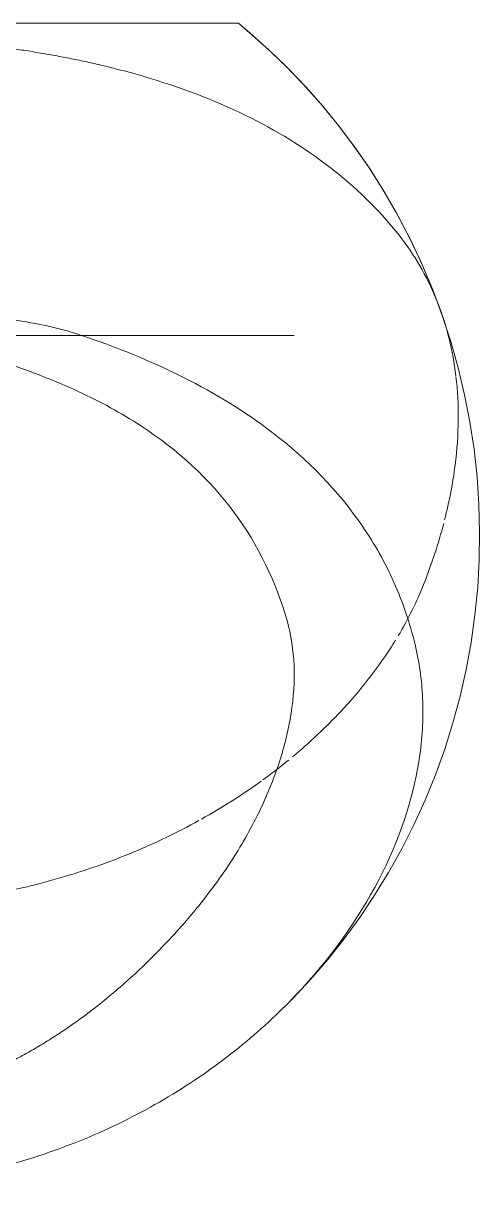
# Model space of a CAD drawing. Header units: millimetres. Extents: x -4000 to 187956, y -58990 to 162485.
# Drawn here: x 157163.7 to 157285.1, y 1588.5 to 1898.5 of the extents above; entities that cross this region are included whole.
import ezdxf

# ---------------------------------------------------------------- set-up
doc = ezdxf.new("R2010")
doc.units = ezdxf.units.MM
doc.layers.add('P-SANR-FIXT', color=6, linetype='Continuous', lineweight=9)

# ---------------------------------------------------------------- blocks, each defined once
blk = doc.blocks.new('C307 - C307-V893-FFS - TANG 1')
at = {"layer": 'P-SANR-FIXT', "color": 253}
for p, q in [((-96.2, 83.09), (-121.6, 83.09)), ((-77.2, 83.09), (-119.28, 83.09)), ((-90.1, 83.09), (-96.2, 83.09)), ((-42.56, 83.09), (-76.71, 83.09))]:
    blk.add_line(p, q, dxfattribs=at)
at = {"layer": 'P-SANR-FIXT', "color": 254}
for p, q in [((-73.05, 83.09), (-90.1, 83.09)), ((-45.61, 83.09), (-73.05, 83.09))]:
    blk.add_line(p, q, dxfattribs=at)
at = {"layer": 'P-SANR-FIXT', "color": 250, "flags": 128}
for points in [[(-116.28, 264.43), (-121.2, 259.57), (-125.95, 254.49), (-130.51, 249.2), (-134.88, 243.7), (-139.05, 238), (-142.99, 232.1), (-146.72, 226.02), (-150.21, 219.77), (-153.46, 213.35), (-156.45, 206.77), (-159.18, 200.06), (-161.64, 193.21), (-163.83, 186.25), (-165.73, 179.18), (-167.34, 172.03), (-168.66, 164.8), (-169.69, 157.5), (-170.41, 150.17), (-170.82, 142.8), (-170.93, 135.42), (-170.74, 128.05), (-170.24, 120.69), (-169.44, 113.36), (-168.34, 106.09), (-166.94, 98.87), (-165.25, 91.74), (-163.27, 84.7), (-161, 77.77), (-158.47, 70.96), (-155.67, 64.28), (-152.6, 57.74), (-149.29, 51.37), (-145.74, 45.16), (-141.95, 39.13), (-137.94, 33.28), (-133.72, 27.64), (-129.3, 22.19), (-124.69, 16.95), (-119.89, 11.93), (-114.93, 7.13), (-109.8, 2.56), (-106.75, 0)], [(-160.63, 76.71), (-158.06, 69.92), (-155.21, 63.26), (-152.11, 56.75), (-148.76, 50.4), (-145.17, 44.22), (-141.35, 38.22), (-137.31, 32.4), (-133.06, 26.78), (-128.6, 21.37), (-123.96, 16.17), (-119.14, 11.18), (-114.15, 6.41), (-109, 1.88), (-106.75, 0)]]:
    blk.add_lwpolyline(points, dxfattribs=at)
at = {"layer": 'P-SANR-FIXT', "color": 250}
for points in [[(-50.95, 302.34), (-45.5, 304.02), (-34.45, 306.83), (-17.31, 309.39), (-5.8, 309.96), (0, 309.96)], [(-96.2, 234.93), (-99.68, 230.6), (-105.99, 221.88), (-113.31, 208.48), (-118.49, 195.13), (-120.44, 186.39), (-121.01, 182.1)], [(-121.47, 169.48), (-121.19, 165.38), (-120.47, 161.4), (-119.28, 157.53)], [(-106.64, 0), (-106.91, 0), (-106.68, 0), (-105.94, 0)], [(-106.64, 0), (-106.91, 0), (-106.68, 0), (-105.94, 0)]]:
    blk.add_open_spline(points, degree=3, dxfattribs=at)
for points, knots in [([(-153.77, 165.4), (-154.88, 170), (-156.2, 179.46), (-155.27, 199.55), (-147.02, 226.12), (-129.08, 252.35), (-109.29, 271.28), (-91.98, 283.94), (-72.45, 294.62), (-58.32, 300.04), (-50.95, 302.34)], [-1, -1, -1, -1, -0.9, -0.8, -0.6, -0.4, -0.3, -0.2, -0.1, 0, 0, 0, 0]), ([(96.2, 234.93), (92.96, 238.94), (85.96, 246.76), (76, 256.16), (68.32, 262.34), (63.73, 265.75), (60.17, 268.2), (56.51, 270.58), (52.74, 272.88), (48.87, 275.07), (44.89, 277.11), (40.79, 279.02), (36.59, 280.82), (32.28, 282.46), (27.89, 283.88), (23.41, 285.11), (17.29, 286.53), (9.53, 287.75), (0.02, 288.2), (-9.5, 287.76), (-17.27, 286.53), (-23.39, 285.11), (-27.89, 283.89), (-32.28, 282.46), (-36.58, 280.82), (-40.79, 279.02), (-44.89, 277.11), (-48.87, 275.07), (-52.74, 272.88), (-56.51, 270.58), (-60.78, 267.81), (-65.48, 264.51), (-70.52, 260.58), (-75.36, 256.56), (-79.96, 252.4), (-84.33, 248.13), (-89.91, 242.38), (-93.77, 237.94), (-96.2, 234.93)], [0, 0, 0, 0, 0.076923, 0.153846, 0.192308, 0.211538, 0.230769, 0.25, 0.269231, 0.288462, 0.307692, 0.326923, 0.346154, 0.365385, 0.384615, 0.403846, 0.423077, 0.461538, 0.5, 0.538462, 0.576923, 0.596154, 0.615385, 0.634615, 0.653846, 0.673077, 0.692308, 0.711538, 0.730769, 0.75, 0.769231, 0.798077, 0.826923, 0.855769, 0.884615, 0.913462, 0.942308, 1, 1, 1, 1]), ([(-64.5, 82.9), (-74.36, 86.19), (-92.81, 93.71), (-119.09, 109.87), (-137.33, 128.57), (-148.61, 148.55), (-152.35, 159.6), (-153.77, 165.4)], [-1, -1, -1, -1, -0.785714, -0.571429, -0.285714, -0.142857, 0, 0, 0, 0]), ([(-119.28, 157.53), (-115.97, 146.85), (-106.16, 127.44), (-84.84, 108.52), (-62.35, 96.73), (-49.43, 91.87), (-42.56, 89.71)], [0, 0, 0, 0, 0.333333, 0.666667, 0.833333, 1, 1, 1, 1]), ([(-147.16, 53.55), (-151.49, 58.6), (-158.63, 69.55), (-163.14, 83.72), (-164.4, 92.15), (-164.6, 93.8)], [-1, -1, -1, -1, -0.7857143, -0.5714286, -0.5201619, -0.5201619, -0.5201619, -0.5201619]), ([(-28.03, 77.18), (-30.8, 77.31), (-37.17, 77.74), (-46.83, 78.83), (-56.43, 80.55), (-61.94, 82.05), (-64.5, 82.9)], [-0.9360877, -0.9360877, -0.9360877, -0.9360877, -0.75, -0.5, -0.25, 0, 0, 0, 0]), ([(-23.32, 4.35), (-24.98, 4.46), (-28.4, 4.7), (-33.43, 5.17), (-37.6, 5.62), (-40.86, 6), (-44.08, 6.4), (-48, 6.93), (-52.54, 7.63), (-56.94, 8.4), (-61.25, 9.2), (-65.45, 10.06), (-70.88, 11.27), (-85.28, 14.9), (-106.18, 22.37), (-129.3, 35.81), (-141.72, 47.21), (-147.16, 53.55)], [-0.8981755, -0.8981755, -0.8981755, -0.8981755, -0.875, -0.85, -0.825, -0.8125, -0.8, -0.775, -0.75, -0.725, -0.7, -0.675, -0.65, -0.6, -0.4, -0.2, 0, 0, 0, 0]), ([(-105.94, 0), (-104.58, 0), (-99.72, 0), (-86.21, 0), (-71.42, 0), (-60.37, 0), (-56.11, 0), (-52.77, 0), (-49.3, 0), (-45.72, 0), (-42.6, 0), (-40.01, 0), (-38.02, 0), (-35.99, 0), (-33.22, 0), (-29.66, 0), (-25.95, 0), (-22.88, 0), (-20.53, 0), (-18.13, 0), (-15.87, 0), (-14.4, 0), (-13.76, 0)], [-1, -1, -1, -1, -0.8, -0.6, -0.4, -0.35, -0.325, -0.3, -0.275, -0.25, -0.225, -0.2125, -0.2, -0.1875, -0.175, -0.15, -0.125, -0.1125, -0.1, -0.0875, -0.075, -0.0653852, -0.0653852, -0.0653852, -0.0653852]), ([(-105.94, 0), (-104.58, 0), (-99.72, 0), (-86.21, 0), (-71.42, 0), (-60.37, 0), (-56.11, 0), (-52.77, 0), (-49.3, 0), (-45.72, 0), (-42.6, 0), (-40.01, 0), (-38.02, 0), (-35.99, 0), (-33.22, 0), (-29.66, 0), (-25.95, 0), (-22.88, 0), (-20.53, 0), (-18.13, 0), (-15.87, 0), (-14.4, 0), (-13.76, 0)], [-1, -1, -1, -1, -0.8, -0.6, -0.4, -0.35, -0.325, -0.3, -0.275, -0.25, -0.225, -0.2125, -0.2, -0.1875, -0.175, -0.15, -0.125, -0.1125, -0.1, -0.0875, -0.075, -0.0653852, -0.0653852, -0.0653852, -0.0653852])]:
    blk.add_open_spline(points, degree=3, knots=knots, dxfattribs=at)
at = {"layer": 'P-SANR-FIXT', "color": 253}
for points, knots in [([(-96.23, 212.24), (-90.66, 215.32), (-78.76, 221.07), (-59.56, 227.83), (-45.92, 230.99), (-39.1, 232.22)], [-0.440085, -0.440085, -0.440085, -0.440085, -0.3333333, -0.2222222, -0.1127431, -0.1127431, -0.1127431, -0.1127431]), ([(-120.13, 196.11), (-119.13, 196.93), (-116.89, 198.71), (-114.58, 200.45), (-113.3, 201.39)], [-0.60635979, -0.60635979, -0.60635979, -0.60635979, -0.58333333, -0.55555556, -0.55555556, -0.55555556, -0.55555556]), ([(-148.57, 164.2), (-148.09, 164.98), (-145.8, 168.6), (-141.2, 175.03), (-132.83, 184.77), (-125.78, 191.42), (-121.14, 195.28)], [-0.8798407, -0.8798407, -0.8798407, -0.8798407, -0.8611111, -0.7916667, -0.7222222, -0.6141438, -0.6141438, -0.6141438, -0.6141438]), ([(-164.63, 94), (-165.51, 101.48), (-165.4, 113.95), (-162.86, 127.25), (-161.6, 132.21)], [-0.5180181, -0.5180181, -0.5180181, -0.5180181, -0.2857143, -0.151315, -0.151315, -0.151315, -0.151315])]:
    blk.add_open_spline(points, degree=3, knots=knots, dxfattribs=at)
for points in [[(-112.8, 201.74), (-107.81, 205.35), (-102.49, 208.74), (-96.91, 211.86)], [(-121.01, 182.1), (-121.58, 177.8), (-121.74, 173.58), (-121.47, 169.48)], [(-156.09, 149.22), (-154.26, 153.88), (-151.98, 158.51), (-149.24, 163.09)], [(-161.36, 133.14), (-159.98, 138.42), (-158.22, 143.78), (-156.09, 149.22)]]:
    blk.add_open_spline(points, degree=3, dxfattribs=at)
at = {"layer": 'P-SANR-FIXT', "color": 254}
for points in [[(-104.29, 0), (-105.2, 0), (-105.85, 0), (-106.26, 0)], [(-104.29, 0), (-105.2, 0), (-105.85, 0), (-106.26, 0)], [(-98.79, 0), (-101.15, 0), (-102.98, 0), (-104.29, 0)], [(-98.79, 0), (-101.15, 0), (-102.98, 0), (-104.29, 0)], [(-90.05, 0), (-93.47, 0), (-96.35, 0), (-98.7, 0)], [(-90.05, 0), (-93.47, 0), (-96.35, 0), (-98.7, 0)]]:
    blk.add_open_spline(points, degree=3, dxfattribs=at)
for points, knots in [([(-77.99, 0), (-79.7, 0), (-82.7, 0), (-86.69, 0), (-88.96, 0), (-90.05, 0)], [-0.5555556, -0.5555556, -0.5555556, -0.5555556, -0.5138889, -0.4791667, -0.4444444, -0.4444444, -0.4444444, -0.4444444]), ([(-77.99, 0), (-79.7, 0), (-82.7, 0), (-86.69, 0), (-88.96, 0), (-90.05, 0)], [-0.5555556, -0.5555556, -0.5555556, -0.5555556, -0.5138889, -0.4791667, -0.4444444, -0.4444444, -0.4444444, -0.4444444]), ([(-62.6, 0), (-63.31, 0), (-67.51, 0), (-72.72, 0), (-76.84, 0), (-77.99, 0)], [-0.6666667, -0.6666667, -0.6666667, -0.6666667, -0.6527778, -0.5833333, -0.5555556, -0.5555556, -0.5555556, -0.5555556]), ([(-62.6, 0), (-63.31, 0), (-67.51, 0), (-72.72, 0), (-76.84, 0), (-77.99, 0)], [-0.6666667, -0.6666667, -0.6666667, -0.6666667, -0.6527778, -0.5833333, -0.5555556, -0.5555556, -0.5555556, -0.5555556]), ([(-44.03, 0), (-45.28, 0), (-48.56, 0), (-53.73, 0), (-58.65, 0), (-61.54, 0), (-62.6, 0)], [-0.7777778, -0.7777778, -0.7777778, -0.7777778, -0.7569444, -0.7222222, -0.6875, -0.6666667, -0.6666667, -0.6666667, -0.6666667]), ([(-44.03, 0), (-45.28, 0), (-48.56, 0), (-53.73, 0), (-58.65, 0), (-61.54, 0), (-62.6, 0)], [-0.7777778, -0.7777778, -0.7777778, -0.7777778, -0.7569444, -0.7222222, -0.6875, -0.6666667, -0.6666667, -0.6666667, -0.6666667])]:
    blk.add_open_spline(points, degree=3, knots=knots, dxfattribs=at)
blk = doc.blocks.new('C307 - C307-V946-FFS - TANG 1')
at = {"layer": 'P-SANR-FIXT', "color": 253}
for p, q in [((-96.2, 83.09), (-121.6, 83.09)), ((-77.2, 83.09), (-119.28, 83.09)), ((-90.1, 83.09), (-96.2, 83.09)), ((-42.56, 83.09), (-76.71, 83.09))]:
    blk.add_line(p, q, dxfattribs=at)
at = {"layer": 'P-SANR-FIXT', "color": 254}
for p, q in [((-73.05, 83.09), (-90.1, 83.09)), ((-45.61, 83.09), (-73.05, 83.09))]:
    blk.add_line(p, q, dxfattribs=at)
at = {"layer": 'P-SANR-FIXT', "color": 250, "flags": 128}
for points in [[(-116.28, 264.43), (-121.2, 259.57), (-125.95, 254.49), (-130.51, 249.2), (-134.88, 243.7), (-139.05, 238), (-142.99, 232.1), (-146.72, 226.02), (-150.21, 219.77), (-153.46, 213.35), (-156.45, 206.77), (-159.18, 200.06), (-161.64, 193.21), (-163.83, 186.25), (-165.73, 179.18), (-167.34, 172.03), (-168.66, 164.8), (-169.69, 157.5), (-170.41, 150.17), (-170.82, 142.8), (-170.93, 135.42), (-170.74, 128.05), (-170.24, 120.69), (-169.44, 113.36), (-168.34, 106.09), (-166.94, 98.87), (-165.25, 91.74), (-163.27, 84.7), (-161, 77.77), (-158.47, 70.96), (-155.67, 64.28), (-152.6, 57.74), (-149.29, 51.37), (-145.74, 45.16), (-141.95, 39.13), (-137.94, 33.28), (-133.72, 27.64), (-129.3, 22.19), (-124.69, 16.95), (-119.89, 11.93), (-114.93, 7.13), (-109.8, 2.56), (-106.75, 0)], [(-160.63, 76.71), (-158.06, 69.92), (-155.21, 63.26), (-152.11, 56.75), (-148.76, 50.4), (-145.17, 44.22), (-141.35, 38.22), (-137.31, 32.4), (-133.06, 26.78), (-128.6, 21.37), (-123.96, 16.17), (-119.14, 11.18), (-114.15, 6.41), (-109, 1.88), (-106.75, 0)]]:
    blk.add_lwpolyline(points, dxfattribs=at)
at = {"layer": 'P-SANR-FIXT', "color": 250}
for points in [[(-50.95, 302.34), (-45.5, 304.02), (-34.45, 306.83), (-17.31, 309.39), (-5.8, 309.96), (0, 309.96)], [(-96.2, 234.93), (-99.68, 230.6), (-105.99, 221.88), (-113.31, 208.48), (-118.49, 195.13), (-120.44, 186.39), (-121.01, 182.1)], [(-121.47, 169.48), (-121.19, 165.38), (-120.47, 161.4), (-119.28, 157.53)], [(-106.64, 0), (-106.91, 0), (-106.68, 0), (-105.94, 0)], [(-106.64, 0), (-106.91, 0), (-106.68, 0), (-105.94, 0)]]:
    blk.add_open_spline(points, degree=3, dxfattribs=at)
for points, knots in [([(-153.77, 165.4), (-154.88, 170), (-156.2, 179.46), (-155.27, 199.55), (-147.02, 226.12), (-129.08, 252.35), (-109.29, 271.28), (-91.98, 283.94), (-72.45, 294.62), (-58.32, 300.04), (-50.95, 302.34)], [-1, -1, -1, -1, -0.9, -0.8, -0.6, -0.4, -0.3, -0.2, -0.1, 0, 0, 0, 0]), ([(96.2, 234.93), (92.96, 238.94), (85.96, 246.76), (76, 256.16), (68.32, 262.34), (63.73, 265.75), (60.17, 268.2), (56.51, 270.58), (52.74, 272.88), (48.87, 275.07), (44.89, 277.11), (40.79, 279.02), (36.59, 280.82), (32.28, 282.46), (27.89, 283.88), (23.41, 285.11), (17.29, 286.53), (9.53, 287.75), (0.02, 288.2), (-9.5, 287.76), (-17.27, 286.53), (-23.39, 285.11), (-27.89, 283.89), (-32.28, 282.46), (-36.58, 280.82), (-40.79, 279.02), (-44.89, 277.11), (-48.87, 275.07), (-52.74, 272.88), (-56.51, 270.58), (-60.78, 267.81), (-65.48, 264.51), (-70.52, 260.58), (-75.36, 256.56), (-79.96, 252.4), (-84.33, 248.13), (-89.91, 242.38), (-93.77, 237.94), (-96.2, 234.93)], [0, 0, 0, 0, 0.076923, 0.153846, 0.192308, 0.211538, 0.230769, 0.25, 0.269231, 0.288462, 0.307692, 0.326923, 0.346154, 0.365385, 0.384615, 0.403846, 0.423077, 0.461538, 0.5, 0.538462, 0.576923, 0.596154, 0.615385, 0.634615, 0.653846, 0.673077, 0.692308, 0.711538, 0.730769, 0.75, 0.769231, 0.798077, 0.826923, 0.855769, 0.884615, 0.913462, 0.942308, 1, 1, 1, 1]), ([(-64.5, 82.9), (-74.36, 86.19), (-92.81, 93.71), (-119.09, 109.87), (-137.33, 128.57), (-148.61, 148.55), (-152.35, 159.6), (-153.77, 165.4)], [-1, -1, -1, -1, -0.785714, -0.571429, -0.285714, -0.142857, 0, 0, 0, 0]), ([(-119.28, 157.53), (-115.97, 146.85), (-106.16, 127.44), (-84.84, 108.52), (-62.35, 96.73), (-49.43, 91.87), (-42.56, 89.71)], [0, 0, 0, 0, 0.333333, 0.666667, 0.833333, 1, 1, 1, 1]), ([(-147.16, 53.55), (-151.49, 58.6), (-158.63, 69.55), (-163.14, 83.72), (-164.4, 92.15), (-164.6, 93.8)], [-1, -1, -1, -1, -0.7857143, -0.5714286, -0.5201619, -0.5201619, -0.5201619, -0.5201619]), ([(-28.03, 77.18), (-30.8, 77.31), (-37.17, 77.74), (-46.83, 78.83), (-56.43, 80.55), (-61.94, 82.05), (-64.5, 82.9)], [-0.9360877, -0.9360877, -0.9360877, -0.9360877, -0.75, -0.5, -0.25, 0, 0, 0, 0]), ([(-23.32, 4.35), (-24.98, 4.46), (-28.4, 4.7), (-33.43, 5.17), (-37.6, 5.62), (-40.86, 6), (-44.08, 6.4), (-48, 6.93), (-52.54, 7.63), (-56.94, 8.4), (-61.25, 9.2), (-65.45, 10.06), (-70.88, 11.27), (-85.28, 14.9), (-106.18, 22.37), (-129.3, 35.81), (-141.72, 47.21), (-147.16, 53.55)], [-0.8981755, -0.8981755, -0.8981755, -0.8981755, -0.875, -0.85, -0.825, -0.8125, -0.8, -0.775, -0.75, -0.725, -0.7, -0.675, -0.65, -0.6, -0.4, -0.2, 0, 0, 0, 0]), ([(-105.94, 0), (-104.58, 0), (-99.72, 0), (-86.21, 0), (-71.42, 0), (-60.37, 0), (-56.11, 0), (-52.77, 0), (-49.3, 0), (-45.72, 0), (-42.6, 0), (-40.01, 0), (-38.02, 0), (-35.99, 0), (-33.22, 0), (-29.66, 0), (-25.95, 0), (-22.88, 0), (-20.53, 0), (-18.13, 0), (-15.87, 0), (-14.4, 0), (-13.76, 0)], [-1, -1, -1, -1, -0.8, -0.6, -0.4, -0.35, -0.325, -0.3, -0.275, -0.25, -0.225, -0.2125, -0.2, -0.1875, -0.175, -0.15, -0.125, -0.1125, -0.1, -0.0875, -0.075, -0.0653852, -0.0653852, -0.0653852, -0.0653852]), ([(-105.94, 0), (-104.58, 0), (-99.72, 0), (-86.21, 0), (-71.42, 0), (-60.37, 0), (-56.11, 0), (-52.77, 0), (-49.3, 0), (-45.72, 0), (-42.6, 0), (-40.01, 0), (-38.02, 0), (-35.99, 0), (-33.22, 0), (-29.66, 0), (-25.95, 0), (-22.88, 0), (-20.53, 0), (-18.13, 0), (-15.87, 0), (-14.4, 0), (-13.76, 0)], [-1, -1, -1, -1, -0.8, -0.6, -0.4, -0.35, -0.325, -0.3, -0.275, -0.25, -0.225, -0.2125, -0.2, -0.1875, -0.175, -0.15, -0.125, -0.1125, -0.1, -0.0875, -0.075, -0.0653852, -0.0653852, -0.0653852, -0.0653852])]:
    blk.add_open_spline(points, degree=3, knots=knots, dxfattribs=at)
at = {"layer": 'P-SANR-FIXT', "color": 253}
for points, knots in [([(-96.23, 212.24), (-90.66, 215.32), (-78.76, 221.07), (-59.56, 227.83), (-45.92, 230.99), (-39.1, 232.22)], [-0.440085, -0.440085, -0.440085, -0.440085, -0.3333333, -0.2222222, -0.1127431, -0.1127431, -0.1127431, -0.1127431]), ([(-120.13, 196.11), (-119.13, 196.93), (-116.89, 198.71), (-114.58, 200.45), (-113.3, 201.39)], [-0.60635979, -0.60635979, -0.60635979, -0.60635979, -0.58333333, -0.55555556, -0.55555556, -0.55555556, -0.55555556]), ([(-148.57, 164.2), (-148.09, 164.98), (-145.8, 168.6), (-141.2, 175.03), (-132.83, 184.77), (-125.78, 191.42), (-121.14, 195.28)], [-0.8798407, -0.8798407, -0.8798407, -0.8798407, -0.8611111, -0.7916667, -0.7222222, -0.6141438, -0.6141438, -0.6141438, -0.6141438]), ([(-164.63, 94), (-165.51, 101.48), (-165.4, 113.95), (-162.86, 127.25), (-161.6, 132.21)], [-0.5180181, -0.5180181, -0.5180181, -0.5180181, -0.2857143, -0.151315, -0.151315, -0.151315, -0.151315])]:
    blk.add_open_spline(points, degree=3, knots=knots, dxfattribs=at)
for points in [[(-112.8, 201.74), (-107.81, 205.35), (-102.49, 208.74), (-96.91, 211.86)], [(-121.01, 182.1), (-121.58, 177.8), (-121.74, 173.58), (-121.47, 169.48)], [(-156.09, 149.22), (-154.26, 153.88), (-151.98, 158.51), (-149.24, 163.09)], [(-161.36, 133.14), (-159.98, 138.42), (-158.22, 143.78), (-156.09, 149.22)]]:
    blk.add_open_spline(points, degree=3, dxfattribs=at)
at = {"layer": 'P-SANR-FIXT', "color": 254}
for points in [[(-104.29, 0), (-105.2, 0), (-105.85, 0), (-106.26, 0)], [(-104.29, 0), (-105.2, 0), (-105.85, 0), (-106.26, 0)], [(-98.79, 0), (-101.15, 0), (-102.98, 0), (-104.29, 0)], [(-98.79, 0), (-101.15, 0), (-102.98, 0), (-104.29, 0)], [(-90.05, 0), (-93.47, 0), (-96.35, 0), (-98.7, 0)], [(-90.05, 0), (-93.47, 0), (-96.35, 0), (-98.7, 0)]]:
    blk.add_open_spline(points, degree=3, dxfattribs=at)
for points, knots in [([(-77.99, 0), (-79.7, 0), (-82.7, 0), (-86.69, 0), (-88.96, 0), (-90.05, 0)], [-0.5555556, -0.5555556, -0.5555556, -0.5555556, -0.5138889, -0.4791667, -0.4444444, -0.4444444, -0.4444444, -0.4444444]), ([(-77.99, 0), (-79.7, 0), (-82.7, 0), (-86.69, 0), (-88.96, 0), (-90.05, 0)], [-0.5555556, -0.5555556, -0.5555556, -0.5555556, -0.5138889, -0.4791667, -0.4444444, -0.4444444, -0.4444444, -0.4444444]), ([(-62.6, 0), (-63.31, 0), (-67.51, 0), (-72.72, 0), (-76.84, 0), (-77.99, 0)], [-0.6666667, -0.6666667, -0.6666667, -0.6666667, -0.6527778, -0.5833333, -0.5555556, -0.5555556, -0.5555556, -0.5555556]), ([(-62.6, 0), (-63.31, 0), (-67.51, 0), (-72.72, 0), (-76.84, 0), (-77.99, 0)], [-0.6666667, -0.6666667, -0.6666667, -0.6666667, -0.6527778, -0.5833333, -0.5555556, -0.5555556, -0.5555556, -0.5555556]), ([(-44.03, 0), (-45.28, 0), (-48.56, 0), (-53.73, 0), (-58.65, 0), (-61.54, 0), (-62.6, 0)], [-0.7777778, -0.7777778, -0.7777778, -0.7777778, -0.7569444, -0.7222222, -0.6875, -0.6666667, -0.6666667, -0.6666667, -0.6666667]), ([(-44.03, 0), (-45.28, 0), (-48.56, 0), (-53.73, 0), (-58.65, 0), (-61.54, 0), (-62.6, 0)], [-0.7777778, -0.7777778, -0.7777778, -0.7777778, -0.7569444, -0.7222222, -0.6875, -0.6666667, -0.6666667, -0.6666667, -0.6666667])]:
    blk.add_open_spline(points, degree=3, knots=knots, dxfattribs=at)
blk = doc.blocks.new('CMF2_NHAXUONG_A_rvt-1-FFS - TANG 1')
at = {"layer": 'P-SANR-FIXT', "color": 250, "lineweight": 9, "rotation": 180}
for name in ['C307 - C307-V893-FFS - TANG 1', 'C307 - C307-V946-FFS - TANG 1']:
    blk.add_blockref(name, (157114.14, 1898.5), dxfattribs=at)

msp = doc.modelspace()

# ---------------------------------------------------------------- block references
at = {"lineweight": 5}
msp.add_blockref('CMF2_NHAXUONG_A_rvt-1-FFS - TANG 1', (0, 0), dxfattribs=at)

doc.saveas('drawing.dxf')
